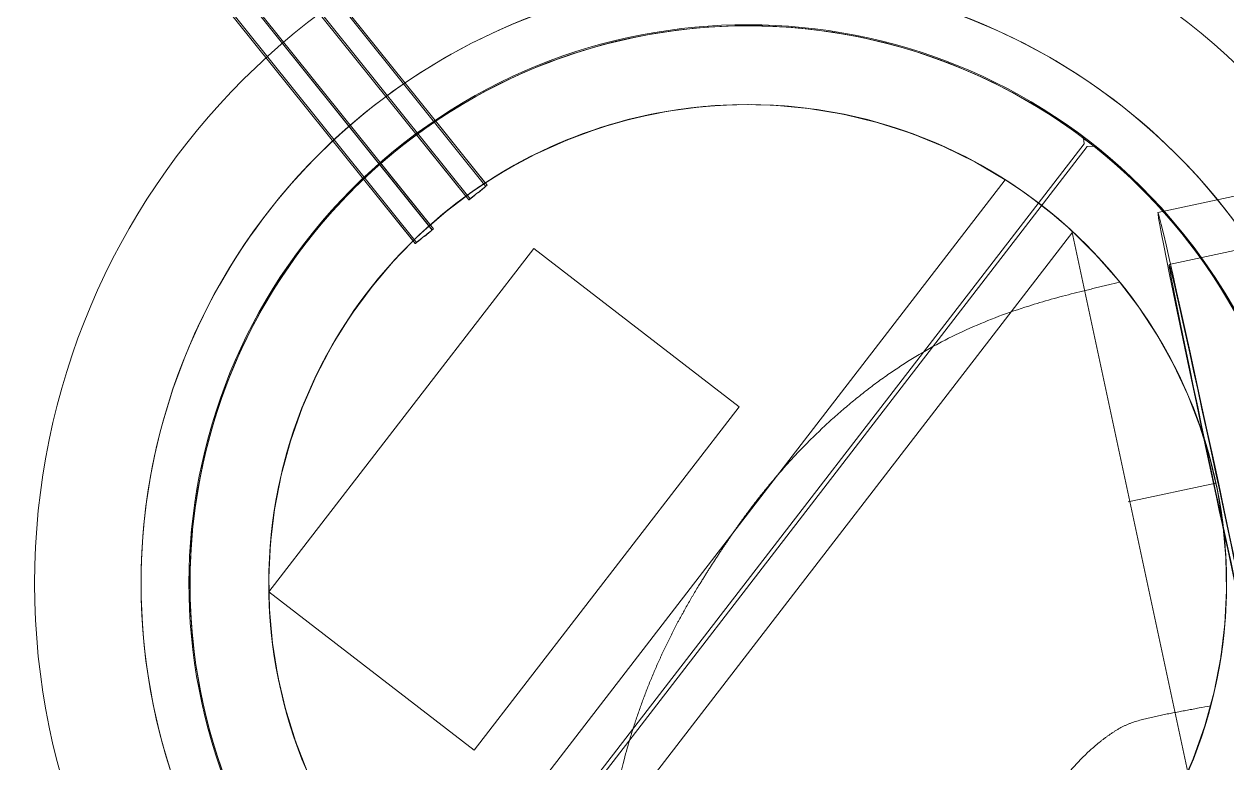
# Model space of a CAD drawing. Header units: metres. Extents: x 1753726 to 1755216, y 5920592 to 5921703.
# Drawn here: x 1754503.24 to 1754508.89, y 5921239.47 to 5921242.94 of the extents above; entities that cross this region are included whole.
import ezdxf

# ---------------------------------------------------------------- set-up
doc = ezdxf.new("R2010")
doc.units = ezdxf.units.M
doc.linetypes.add('CENTER', pattern=[50.8, 31.75, -6.35, 6.35, -6.35])
doc.linetypes.add('HIDDEN2', pattern=[4.7625, 3.175, -1.5875])
for name, color, linetype, lineweight in [('A-DETL-____-OTLN', 2, 'Continuous', 9), ('A-FLOR-____-OTLN', 9, 'Continuous', 9), ('A-GENM-____-OTLN', 4, 'Continuous', 9), ('A-WALL-____-OTLN', 2, 'Continuous', 9), ('P-PIPE-____-CNTR', 1, 'CENTER', 9), ('P-PIPE-____-OTLN', 6, 'HIDDEN2', 18), ('S-BEAM-____-OTLN', 7, 'Continuous', 9), ('S-FNDN-____-OTLN', 7, 'Continuous', 9)]:
    doc.layers.add(name, color=color, linetype=linetype, lineweight=lineweight)

# ---------------------------------------------------------------- blocks, each defined once
blk = doc.blocks.new('308492-ARUP-TUTB-MOD-0001_rvt-1-X-ARUP-GL-HERNE_BAY_ALIGNMENT')
at = {"layer": 'P-PIPE-____-CNTR'}
blk.add_line((1754602.6075, 5921260.8678), (1754508.8363, 5921240.7823), dxfattribs=at)
blk.add_line((1754602.6075, 5921260.8678), (1754508.8363, 5921240.7823), dxfattribs=at)
at = {"layer": 'P-PIPE-____-OTLN'}
for p, q in [((1754602.3352, 5921262.139), (1754508.564, 5921242.0535)), ((1754602.3876, 5921261.8945), (1754508.6164, 5921241.809))]:
    blk.add_line(p, q, dxfattribs=at)
for major_axis, start_param, end_param in [((-0.2723, 1.2712), 0, 1.570796), ((-0.2723, 1.2712), 4.712389, 6.283185), ((-0.2199, 1.0267), 4.753999, 7.895591), ((-0.2199, 1.0267), 1.612406, 4.753999), ((-0.2723, 1.2712), 1.570796, 3.141593), ((-0.2723, 1.2712), 3.141593, 4.712389)]:
    blk.add_ellipse((1754508.8363, 5921240.7823), major_axis=major_axis, ratio=0.008918, start_param=start_param, end_param=end_param, dxfattribs=at)
blk = doc.blocks.new('308492-ARUP-STTW-MOD-0300_rvt-1-X-ARUP-GL-HERNE_BAY_ALIGNMENT')
at = {"layer": 'A-FLOR-____-OTLN'}
for start, end in [(0, 180), (0, 180), (180, 0), (180, 0)]:
    blk.add_arc((1754506.6363, 5921240.3108), 5.33, start, end, dxfattribs=at)
at = {"layer": 'S-BEAM-____-OTLN'}
for radius, start, end in [(5.33, 0, 180), (5.33, 0, 180), (5.33, 0, 180), (5.33, 0, 180), (5.03, 0, 180), (5.03, 0, 180), (5.03, 0, 180), (5.03, 0, 180), (5.33, 180, 0), (5.33, 180, 0), (5.33, 180, 0), (5.33, 180, 0), (5.03, 180, 0), (5.03, 180, 0), (5.03, 180, 0), (5.03, 180, 0)]:
    blk.add_arc((1754506.6363, 5921240.3108), radius, start, end, dxfattribs=at)
at = {"layer": 'S-FNDN-____-OTLN'}
for radius, start, end in [(6.3, 0, 180), (6.3, 0, 180), (5.15, 0, 180), (5.15, 0, 180), (6.3, 180, 0), (6.3, 180, 0), (5.15, 180, 0), (5.15, 180, 0)]:
    blk.add_arc((1754506.6363, 5921240.3108), radius, start, end, dxfattribs=at)
blk = doc.blocks.new('MH05 BENCHING - MH05 BENCHING-4546469-X-ARUP-GL-HERNE_BAY_ALIGNMENT')
at = {"layer": 'A-FLOR-____-OTLN'}
for start, end in [(0, 180), (39.0004, 180), (180, 0), (180, 254.9034), (307.2944, 345.1968)]:
    blk.add_arc((71.9515, 123.8002), 2.25, start, end, dxfattribs=at)
for points, knots in [([(73.7, 125.2162), (73.682, 125.2119), (73.655, 125.2054), (73.6192, 125.1967), (73.5924, 125.1902), (73.5656, 125.1837), (73.5298, 125.1749), (73.4671, 125.1593), (73.3779, 125.1357), (73.2599, 125.1008), (73.1317, 125.0568), (72.995, 125.0009), (72.8842, 124.9472), (72.7978, 124.9), (72.7128, 124.85), (72.6305, 124.796), (72.5506, 124.7385), (72.492, 124.6937), (72.4346, 124.6473), (72.3785, 124.5993), (72.3328, 124.5581), (72.2968, 124.5245), (72.2702, 124.4989), (72.2483, 124.4773), (72.231, 124.4599), (72.218, 124.4467), (72.2051, 124.4335), (72.1924, 124.4202), (72.1797, 124.4067), (72.1671, 124.3933), (72.1545, 124.3797), (72.1421, 124.3661), (72.1298, 124.3524), (72.1175, 124.3386), (72.1053, 124.3247), (72.0932, 124.3108), (72.0813, 124.2967), (72.0692, 124.2827), (72.0574, 124.2685), (72.0457, 124.2543), (72.0341, 124.2399), (72.0224, 124.2256), (72.0108, 124.2112), (71.9995, 124.1966), (71.9883, 124.182), (71.9788, 124.1698), (71.9712, 124.1601), (71.9638, 124.1503), (71.9547, 124.1379), (71.9456, 124.1255), (71.9383, 124.1156), (71.9327, 124.1082), (71.9272, 124.1007), (71.92, 124.0907), (71.9112, 124.0781), (71.9024, 124.0655), (71.8954, 124.0555), (71.8909, 124.0492), (71.8872, 124.0442), (71.8837, 124.0392), (71.8775, 124.0303), (71.8688, 124.0174), (71.8603, 124.0046), (71.8535, 123.9945), (71.8483, 123.987), (71.8431, 123.9794), (71.8361, 123.9691), (71.8274, 123.956), (71.819, 123.9429), (71.8124, 123.9326), (71.8075, 123.9251), (71.8026, 123.9177), (71.7958, 123.9074), (71.7872, 123.8943), (71.7788, 123.8811), (71.7722, 123.8706), (71.7674, 123.8629), (71.7627, 123.8554), (71.7564, 123.8453), (71.7483, 123.8325), (71.7384, 123.8167), (71.7316, 123.8058), (71.7282, 123.8002)], [-1, -1, -1, -1, -0.977941, -0.966912, -0.955882, -0.944853, -0.933824, -0.911765, -0.867647, -0.823529, -0.764706, -0.705882, -0.647059, -0.617647, -0.588235, -0.529412, -0.5, -0.470588, -0.441176, -0.411765, -0.382353, -0.367647, -0.352941, -0.338235, -0.330882, -0.323529, -0.316176, -0.308824, -0.301471, -0.294118, -0.286765, -0.279412, -0.272059, -0.264706, -0.257353, -0.25, -0.242647, -0.235294, -0.227941, -0.220588, -0.213235, -0.205882, -0.198529, -0.191176, -0.183824, -0.176471, -0.172794, -0.169118, -0.161765, -0.154412, -0.150735, -0.147059, -0.143382, -0.139706, -0.132353, -0.125, -0.121324, -0.117647, -0.115809, -0.113971, -0.110294, -0.102941, -0.095588, -0.091912, -0.088235, -0.084559, -0.080882, -0.073529, -0.066176, -0.0625, -0.058824, -0.055147, -0.051471, -0.044118, -0.036765, -0.033088, -0.029412, -0.025735, -0.022059, -0.014706, -0.007353, 0, 0, 0, 0]), ([(73.7, 125.2162), (73.7033, 125.2123), (73.7103, 125.2035), (73.7266, 125.1829), (73.7609, 125.1383), (73.8229, 125.0521), (73.9084, 124.9153), (73.9809, 124.7757), (74.0353, 124.6509), (74.0733, 124.5515), (74.1074, 124.4472), (74.1393, 124.3305), (74.1668, 124.202), (74.1874, 124.0639), (74.1972, 123.9512), (74.2009, 123.8638), (74.2015, 123.8212), (74.2015, 123.8002)], [0, 0, 0, 0, 0.029412, 0.058824, 0.117647, 0.235294, 0.352941, 0.470588, 0.529412, 0.588235, 0.647059, 0.705882, 0.779412, 0.852941, 0.926471, 0.963235, 1, 1, 1, 1]), ([(71.7282, 123.8002), (71.7229, 123.7925), (71.7128, 123.7766), (71.7009, 123.7562), (71.6927, 123.7418), (71.6881, 123.7335), (71.6811, 123.7211), (71.6704, 123.7029), (71.6597, 123.6846), (71.6534, 123.6732), (71.6512, 123.669), (71.6478, 123.6627), (71.6405, 123.6492), (71.6314, 123.6328), (71.6224, 123.6162), (71.6158, 123.6036), (71.6094, 123.591), (71.6007, 123.5743), (71.5921, 123.5575), (71.5847, 123.5428), (71.5806, 123.5342), (71.5744, 123.5215), (71.5651, 123.5024), (71.555, 123.4812), (71.5471, 123.464), (71.5393, 123.4468), (71.5296, 123.4254), (71.5182, 123.3994), (71.5072, 123.3734), (71.4962, 123.3473), (71.4857, 123.321), (71.4753, 123.2947), (71.4652, 123.2683), (71.4554, 123.2418), (71.4457, 123.2152), (71.4333, 123.1796), (71.4183, 123.1349), (71.3957, 123.0629), (71.3666, 122.9601), (71.3349, 122.8254), (71.3083, 122.6769), (71.2933, 122.5521), (71.286, 122.4517), (71.2819, 122.3512), (71.283, 122.2253), (71.294, 122.0747), (71.3102, 121.9499), (71.3261, 121.8506), (71.3389, 121.7762), (71.3522, 121.7023), (71.3611, 121.6527), (71.3655, 121.6279)], [-1, -1, -1, -1, -0.9875, -0.975, -0.96875, -0.965625, -0.9625, -0.95, -0.9375, -0.934375, -0.932813, -0.93125, -0.925, -0.9125, -0.90625, -0.9, -0.89375, -0.8875, -0.875, -0.86875, -0.865625, -0.8625, -0.85, -0.8375, -0.83125, -0.825, -0.8125, -0.8, -0.7875, -0.775, -0.7625, -0.75, -0.7375, -0.725, -0.7125, -0.7, -0.675, -0.65, -0.6, -0.533333, -0.466667, -0.4, -0.366667, -0.333333, -0.266667, -0.2, -0.133333, -0.1, -0.066667, -0.033333, 0, 0, 0, 0]), ([(74.2015, 123.8002), (74.2015, 123.7657), (74.1999, 123.6984), (74.1914, 123.5724), (74.1767, 123.4612), (74.1599, 123.3683), (74.1473, 123.3086), (74.1377, 123.2681), (74.131, 123.2416), (74.1281, 123.2304), (74.1268, 123.2254)], [0, 0, 0, 0, 0.125, 0.25, 0.5, 0.625, 0.75, 0.875, 0.9375, 1, 1, 1, 1]), ([(73.3148, 122.0103), (73.3131, 122.0183), (73.3096, 122.0342), (73.3045, 122.058), (73.2995, 122.0817), (73.2944, 122.105), (73.2894, 122.1288), (73.2843, 122.1528), (73.2793, 122.1768), (73.2744, 122.2009), (73.2704, 122.221), (73.2674, 122.2368), (73.2645, 122.2525), (73.2617, 122.2681), (73.2593, 122.2839), (73.2569, 122.2999), (73.2546, 122.3159), (73.253, 122.3319), (73.252, 122.3478), (73.2515, 122.3675), (73.252, 122.3924), (73.2539, 122.4141), (73.2561, 122.4325), (73.2579, 122.4462), (73.26, 122.4599), (73.2631, 122.4781), (73.2692, 122.5099), (73.2799, 122.555), (73.2956, 122.6082), (73.314, 122.6605), (73.3352, 122.7118), (73.3553, 122.7535), (73.373, 122.7859), (73.3869, 122.8098), (73.4018, 122.8331), (73.4227, 122.8635), (73.4619, 122.9152), (73.5114, 122.9703), (73.5584, 123.0149), (73.5863, 123.0393), (73.6042, 123.054), (73.6188, 123.0654), (73.6298, 123.0738), (73.641, 123.0821), (73.6524, 123.0901), (73.6639, 123.0979), (73.6756, 123.1056), (73.6874, 123.113), (73.7033, 123.1222), (73.7195, 123.1304), (73.7359, 123.1378), (73.7484, 123.143), (73.761, 123.1476), (73.7738, 123.1517), (73.7868, 123.1555), (73.7999, 123.1593), (73.8133, 123.1629), (73.827, 123.1662), (73.8407, 123.1695), (73.8544, 123.1726), (73.8682, 123.1757), (73.882, 123.1786), (73.8958, 123.1814), (73.914, 123.1852), (73.9363, 123.1896), (73.963, 123.1947), (73.9902, 123.1998), (74.0174, 123.2049), (74.0448, 123.21), (74.0814, 123.2168), (74.1086, 123.222), (74.1268, 123.2254)], [-1, -1, -1, -1, -0.985887, -0.971774, -0.957661, -0.943548, -0.929435, -0.915323, -0.90121, -0.887097, -0.872984, -0.865927, -0.858871, -0.844758, -0.837702, -0.830645, -0.816532, -0.809476, -0.802419, -0.788306, -0.774194, -0.758065, -0.75, -0.741935, -0.733871, -0.725806, -0.709677, -0.677419, -0.645161, -0.612903, -0.580645, -0.548387, -0.532258, -0.516129, -0.5, -0.483871, -0.451613, -0.387097, -0.354839, -0.33871, -0.322581, -0.314516, -0.306452, -0.298387, -0.290323, -0.282258, -0.274194, -0.266129, -0.258065, -0.241935, -0.233871, -0.225806, -0.217742, -0.209677, -0.201613, -0.193548, -0.185484, -0.177419, -0.169355, -0.16129, -0.153226, -0.145161, -0.137097, -0.129032, -0.112903, -0.096774, -0.080645, -0.064516, -0.048387, -0.032258, 0, 0, 0, 0])]:
    blk.add_open_spline(points, degree=3, knots=knots, dxfattribs=at)
blk = doc.blocks.new('WSL_Vent Type A - WSL_Vent Type A-5060834-X-ARUP-GL-HERNE_BAY_ALIGNMENT')
at = {"layer": 'A-GENM-____-OTLN'}
for p, q in [((-0.165, 0.055), (-6.7147, 0.055)), ((-0.165, 0.047), (-6.7147, 0.047)), ((-6.7147, -0.047), (-0.165, -0.047)), ((-6.7147, -0.055), (-0.165, -0.055))]:
    blk.add_line(p, q, dxfattribs=at)
for major_axis, start_param, end_param in [((0, 0.055), 4.712389, 7.853982), ((0, 0.047), 4.712389, 7.853982), ((0, 0.055), 1.570796, 4.712389), ((0, 0.047), 1.570796, 4.712389)]:
    blk.add_ellipse((-6.7147, 0), major_axis=major_axis, ratio=0.009999, start_param=start_param, end_param=end_param, dxfattribs=at)
blk = doc.blocks.new('WSL_Vent Type A - WSL_Vent Type A-5060835-X-ARUP-GL-HERNE_BAY_ALIGNMENT')
at = {"layer": 'A-GENM-____-OTLN'}
for p, q in [((-0.165, 0.055), (-7.0337, 0.055)), ((-0.165, 0.047), (-7.0337, 0.047)), ((-7.0337, -0.047), (-0.165, -0.047)), ((-7.0337, -0.055), (-0.165, -0.055))]:
    blk.add_line(p, q, dxfattribs=at)
for major_axis, start_param, end_param in [((0, 0.055), 4.712389, 7.853982), ((0, 0.047), 4.712389, 7.853982), ((0, 0.055), 1.570796, 4.712389), ((0, 0.047), 1.570796, 4.712389)]:
    blk.add_ellipse((-7.0337, 0), major_axis=major_axis, ratio=0.009999, start_param=start_param, end_param=end_param, dxfattribs=at)
blk = doc.blocks.new('308492-ARUP-STPW-MOD-1900_rvt-1-X-ARUP-GL-HERNE_BAY_ALIGNMENT')
at = {"layer": 'A-DETL-____-OTLN'}
for p, q in [((1754508.7044, 5921239.4245), (1754508.1598, 5921241.9669)), ((1754508.8363, 5921240.7823), (1754508.4238, 5921240.6939))]:
    blk.add_line(p, q, dxfattribs=at)
at = {"layer": 'A-FLOR-____-OTLN'}
for p, q in [((1754508.2143, 5921242.4024), (1754508.2167, 5921242.3758)), ((1754508.2167, 5921242.3758), (1754508.2143, 5921242.4024)), ((1754508.2167, 5921242.3758), (1754505.0411, 5921238.2594)), ((1754505.0411, 5921238.2594), (1754508.2167, 5921242.3758)), ((1754505.0568, 5921238.247), (1754508.2321, 5921242.3631)), ((1754508.2321, 5921242.3631), (1754505.0568, 5921238.247)), ((1754508.2321, 5921242.3631), (1754508.2628, 5921242.3647)), ((1754508.2628, 5921242.3647), (1754508.2321, 5921242.3631)), ((1754505.6314, 5921241.8849), (1754504.3866, 5921240.2713)), ((1754504.3866, 5921240.2713), (1754505.6314, 5921241.8849)), ((1754506.5958, 5921241.1409), (1754505.6314, 5921241.8849)), ((1754505.6314, 5921241.8849), (1754506.5958, 5921241.1409)), ((1754505.351, 5921239.5273), (1754506.5958, 5921241.1409)), ((1754506.5958, 5921241.1409), (1754505.351, 5921239.5273)), ((1754504.3866, 5921240.2713), (1754505.351, 5921239.5273)), ((1754505.351, 5921239.5273), (1754504.3866, 5921240.2713))]:
    blk.add_line(p, q, dxfattribs=at)
for centre, radius, start, end in [((1754506.6363, 5921240.3108), 3.35, 0, 180), ((1754506.6363, 5921240.3108), 3.35, 0, 180), ((1754506.6363, 5921240.3109), 2.62, 52.9657, 231.7078), ((1754506.6363, 5921240.3109), 2.62, 52.9657, 231.7078), ((1754506.6365, 5921240.3106), 2.62, 232.9886, 51.6293), ((1754506.6365, 5921240.3106), 2.62, 232.9886, 51.6293), ((1754506.6363, 5921240.3108), 3.35, 180, 0), ((1754506.6363, 5921240.3108), 3.35, 180, 0)]:
    blk.add_arc(centre, radius, start, end, dxfattribs=at)
at = {"layer": 'A-WALL-____-OTLN'}
for p, q in [((1754505.4032, 5921242.1928), (1754505.1708, 5921242.4826)), ((1754505.4032, 5921242.1928), (1754505.1708, 5921242.4826)), ((1754505.0807, 5921242.4191), (1754505.3125, 5921242.1302)), ((1754505.0807, 5921242.4191), (1754505.3125, 5921242.1302)), ((1754505.1449, 5921241.9955), (1754504.9131, 5921242.2844)), ((1754505.1449, 5921241.9955), (1754504.9131, 5921242.2844)), ((1754504.8316, 5921242.2102), (1754505.0641, 5921241.9204)), ((1754504.8316, 5921242.2102), (1754505.0641, 5921241.9204)), ((1754505.1101, 5921238.6575), (1754507.8466, 5921242.2075)), ((1754507.8466, 5921242.2075), (1754505.1101, 5921238.6575)), ((1754505.427, 5921238.4134), (1754508.1633, 5921241.9632)), ((1754508.1633, 5921241.9632), (1754505.427, 5921238.4134))]:
    blk.add_line(p, q, dxfattribs=at)
at = {"layer": 'A-WALL-____-OTLN', "flags": 128}
for points in [[(1754504.4132, 5921240.6579), (1754504.4447, 5921240.8202), (1754504.488, 5921240.9797), (1754504.5429, 5921241.1356), (1754504.6091, 5921241.2871), (1754504.6862, 5921241.4332), (1754504.7739, 5921241.5734), (1754504.8716, 5921241.7067), (1754504.9788, 5921241.8325), (1754505.095, 5921241.95), (1754505.2195, 5921242.0587), (1754505.3517, 5921242.158), (1754505.4907, 5921242.2474), (1754505.636, 5921242.3262), (1754505.7866, 5921242.3942), (1754505.9419, 5921242.451), (1754506.1009, 5921242.4962), (1754506.2627, 5921242.5296), (1754506.4266, 5921242.551), (1754506.5916, 5921242.5604), (1754506.7569, 5921242.5576), (1754506.9215, 5921242.5426), (1754507.0846, 5921242.5157), (1754507.2452, 5921242.4768), (1754507.4026, 5921242.4263), (1754507.5558, 5921242.3643), (1754507.7041, 5921242.2913), (1754507.8466, 5921242.2075)], [(1754507.8466, 5921242.2075), (1754507.7041, 5921242.2913), (1754507.5558, 5921242.3643), (1754507.4026, 5921242.4263), (1754507.2452, 5921242.4768), (1754507.0846, 5921242.5157), (1754506.9215, 5921242.5426), (1754506.7569, 5921242.5576), (1754506.5916, 5921242.5604), (1754506.4266, 5921242.551), (1754506.2627, 5921242.5296), (1754506.1009, 5921242.4962), (1754505.9419, 5921242.451), (1754505.7866, 5921242.3942), (1754505.636, 5921242.3262), (1754505.4907, 5921242.2474), (1754505.3517, 5921242.158), (1754505.2195, 5921242.0587), (1754505.095, 5921241.95), (1754504.9788, 5921241.8325), (1754504.8716, 5921241.7067), (1754504.7739, 5921241.5734), (1754504.6862, 5921241.4332), (1754504.6091, 5921241.2871), (1754504.5429, 5921241.1356), (1754504.488, 5921240.9797), (1754504.4447, 5921240.8202), (1754504.4132, 5921240.6579)], [(1754508.1633, 5921241.9632), (1754508.2751, 5921241.8524), (1754508.3789, 5921241.734), (1754508.4742, 5921241.6087), (1754508.5604, 5921241.477), (1754508.6373, 5921241.3396), (1754508.7043, 5921241.1972), (1754508.7612, 5921241.0504), (1754508.8077, 5921240.9), (1754508.8436, 5921240.7468), (1754508.8687, 5921240.5913), (1754508.8828, 5921240.4346), (1754508.886, 5921240.2772), (1754508.8781, 5921240.1199), (1754508.8593, 5921239.9636)], [(1754508.8593, 5921239.9636), (1754508.8781, 5921240.1199), (1754508.886, 5921240.2772), (1754508.8828, 5921240.4346), (1754508.8687, 5921240.5913), (1754508.8436, 5921240.7468), (1754508.8077, 5921240.9), (1754508.7612, 5921241.0504), (1754508.7043, 5921241.1972), (1754508.6373, 5921241.3396), (1754508.5604, 5921241.477), (1754508.4742, 5921241.6087), (1754508.3789, 5921241.734), (1754508.2751, 5921241.8524), (1754508.1633, 5921241.9632)], [(1754505.1101, 5921238.6575), (1754504.9982, 5921238.7683), (1754504.8943, 5921238.8867), (1754504.7989, 5921239.0121), (1754504.7126, 5921239.1438), (1754504.6356, 5921239.2812), (1754504.5685, 5921239.4237), (1754504.5115, 5921239.5706), (1754504.4649, 5921239.721), (1754504.429, 5921239.8744), (1754504.4039, 5921240.0299), (1754504.3897, 5921240.1868), (1754504.3865, 5921240.3442), (1754504.3944, 5921240.5016), (1754504.4132, 5921240.6579)], [(1754504.4132, 5921240.6579), (1754504.3944, 5921240.5016), (1754504.3865, 5921240.3442), (1754504.3897, 5921240.1868), (1754504.4039, 5921240.0299), (1754504.429, 5921239.8744), (1754504.4649, 5921239.721), (1754504.5115, 5921239.5706), (1754504.5685, 5921239.4237), (1754504.6356, 5921239.2812), (1754504.7126, 5921239.1438), (1754504.7989, 5921239.0121), (1754504.8943, 5921238.8867), (1754504.9982, 5921238.7683), (1754505.1101, 5921238.6575)], [(1754508.8593, 5921239.9636), (1754508.8278, 5921239.8014), (1754508.7845, 5921239.642), (1754508.7297, 5921239.4861), (1754508.6635, 5921239.3347)], [(1754508.6635, 5921239.3347), (1754508.7297, 5921239.4861), (1754508.7845, 5921239.642), (1754508.8278, 5921239.8014), (1754508.8593, 5921239.9636)]]:
    blk.add_lwpolyline(points, dxfattribs=at)
at = {"layer": 'A-WALL-____-OTLN'}
for radius, start, end in [(2.85, 0, 180), (2.85, 40.8, 180), (2.6252, 40.8, 220.8), (2.62, 40.8, 220.8), (2.62, 40.8, 220.8), (2.62, 40.8, 220.8), (2.62, 40.8, 220.8), (2.62, 40.8, 220.8), (2.62, 40.8, 220.8), (2.62, 40.8, 220.8), (2.62, 40.8, 220.8), (2.62, 40.8, 220.8), (2.62, 40.8, 220.8), (2.62, 40.8, 220.8), (2.62, 40.8, 220.8), (2.62, 40.8, 220.8), (2.62, 40.8, 220.8), (2.62, 40.8, 220.8), (2.62, 40.8, 220.8), (2.62, 40.8, 220.8), (2.62, 40.8, 220.8), (2.62, 351.1245, 171.1245), (2.62, 351.1245, 171.1245), (2.25, 40.8, 220.8), (2.25, 40.8, 220.8), (2.25, 0, 180), (2.25, 40.8, 220.8), (2.25, 40.8, 220.8), (2.25, 40.8, 220.8), (2.25, 40.8, 220.8), (2.25, 40.8, 220.8), (2.25, 40.8, 220.8), (2.25, 40.8, 220.8), (2.25, 40.8, 220.8), (2.25, 40.8, 220.8), (2.25, 40.8, 220.8), (2.25, 40.8, 220.8), (2.25, 40.8, 220.8), (2.25, 40.8, 220.8), (2.25, 40.8, 220.8), (2.25, 40.8, 220.8), (2.25, 40.8, 220.8), (2.25, 40.8, 220.8), (2.85, 0, 40.8), (2.6252, 220.8, 40.8), (2.62, 220.8, 40.8), (2.62, 220.8, 40.8), (2.62, 220.8, 40.8), (2.62, 220.8, 40.8), (2.62, 220.8, 40.8), (2.62, 220.8, 40.8), (2.62, 220.8, 40.8), (2.62, 220.8, 40.8), (2.62, 220.8, 40.8), (2.62, 220.8, 40.8), (2.62, 220.8, 40.8), (2.62, 220.8, 40.8), (2.62, 220.8, 40.8), (2.62, 220.8, 40.8), (2.62, 220.8, 40.8), (2.62, 220.8, 40.8), (2.62, 220.8, 40.8), (2.62, 220.8, 40.8), (2.25, 220.8, 40.8), (2.25, 220.8, 40.8), (2.25, 220.8, 40.8), (2.25, 220.8, 40.8), (2.25, 220.8, 40.8), (2.25, 220.8, 40.8), (2.25, 220.8, 40.8), (2.25, 220.8, 40.8), (2.25, 220.8, 40.8), (2.25, 220.8, 40.8), (2.25, 220.8, 40.8), (2.25, 220.8, 40.8), (2.25, 220.8, 40.8), (2.25, 220.8, 40.8), (2.25, 220.8, 40.8), (2.25, 220.8, 40.8), (2.25, 220.8, 40.8), (2.25, 220.8, 40.8), (2.25, 220.8, 40.8), (2.62, 171.1245, 351.1245), (2.62, 171.1245, 351.1245), (2.85, 180, 0), (2.85, 180, 220.8), (2.25, 180, 0), (2.85, 220.8, 0)]:
    blk.add_arc((1754506.6363, 5921240.3108), radius, start, end, dxfattribs=at)
for points, knots in [([(1754505.1254, 5921242.4513), (1754505.1227, 5921242.4494), (1754505.1187, 5921242.4466), (1754505.1137, 5921242.443), (1754505.11, 5921242.4404), (1754505.1065, 5921242.4378), (1754505.103, 5921242.4353), (1754505.0996, 5921242.4329), (1754505.0966, 5921242.4307), (1754505.0937, 5921242.4286), (1754505.0911, 5921242.4267), (1754505.0887, 5921242.4249), (1754505.0866, 5921242.4234), (1754505.0849, 5921242.4221), (1754505.0834, 5921242.421), (1754505.0822, 5921242.4201), (1754505.0813, 5921242.4195), (1754505.0808, 5921242.4191), (1754505.0807, 5921242.419), (1754505.0812, 5921242.4194), (1754505.0822, 5921242.4201), (1754505.0837, 5921242.4212), (1754505.0857, 5921242.4227), (1754505.0881, 5921242.4245), (1754505.0911, 5921242.4266), (1754505.0944, 5921242.4291), (1754505.098, 5921242.4317), (1754505.1021, 5921242.4347), (1754505.1065, 5921242.4378), (1754505.1109, 5921242.441), (1754505.1171, 5921242.4454), (1754505.122, 5921242.4489), (1754505.1254, 5921242.4513)], [0, 0, 0, 0, 0.055556, 0.083333, 0.111111, 0.138889, 0.166667, 0.194444, 0.222222, 0.25, 0.277778, 0.305556, 0.333333, 0.361111, 0.388889, 0.416667, 0.444444, 0.479167, 0.513889, 0.548611, 0.583333, 0.618056, 0.652778, 0.6875, 0.722222, 0.756944, 0.791667, 0.826389, 0.861111, 0.895833, 0.930556, 1, 1, 1, 1]), ([(1754505.1254, 5921242.4513), (1754505.1227, 5921242.4494), (1754505.1187, 5921242.4466), (1754505.1137, 5921242.443), (1754505.11, 5921242.4404), (1754505.1065, 5921242.4378), (1754505.103, 5921242.4353), (1754505.0996, 5921242.4329), (1754505.0966, 5921242.4307), (1754505.0937, 5921242.4286), (1754505.0911, 5921242.4267), (1754505.0887, 5921242.4249), (1754505.0866, 5921242.4234), (1754505.0849, 5921242.4221), (1754505.0834, 5921242.421), (1754505.0822, 5921242.4201), (1754505.0813, 5921242.4195), (1754505.0808, 5921242.4191), (1754505.0807, 5921242.419), (1754505.0812, 5921242.4194), (1754505.0822, 5921242.4201), (1754505.0837, 5921242.4212), (1754505.0857, 5921242.4227), (1754505.0881, 5921242.4245), (1754505.0911, 5921242.4266), (1754505.0944, 5921242.4291), (1754505.098, 5921242.4317), (1754505.1021, 5921242.4347), (1754505.1065, 5921242.4378), (1754505.1109, 5921242.441), (1754505.1171, 5921242.4454), (1754505.122, 5921242.4489), (1754505.1254, 5921242.4513)], [0, 0, 0, 0, 0.055556, 0.083333, 0.111111, 0.138889, 0.166667, 0.194444, 0.222222, 0.25, 0.277778, 0.305556, 0.333333, 0.361111, 0.388889, 0.416667, 0.444444, 0.479167, 0.513889, 0.548611, 0.583333, 0.618056, 0.652778, 0.6875, 0.722222, 0.756944, 0.791667, 0.826389, 0.861111, 0.895833, 0.930556, 1, 1, 1, 1]), ([(1754505.1254, 5921242.4513), (1754505.1281, 5921242.4532), (1754505.1334, 5921242.4569), (1754505.1396, 5921242.4613), (1754505.1445, 5921242.4646), (1754505.148, 5921242.4671), (1754505.1514, 5921242.4694), (1754505.1545, 5921242.4715), (1754505.1574, 5921242.4735), (1754505.1601, 5921242.4754), (1754505.1626, 5921242.4771), (1754505.1647, 5921242.4785), (1754505.1665, 5921242.4797), (1754505.1681, 5921242.4808), (1754505.1693, 5921242.4816), (1754505.1702, 5921242.4822), (1754505.1708, 5921242.4826), (1754505.1708, 5921242.4826), (1754505.1703, 5921242.4823), (1754505.1693, 5921242.4816), (1754505.1677, 5921242.4805), (1754505.1656, 5921242.4791), (1754505.1632, 5921242.4774), (1754505.1601, 5921242.4754), (1754505.1567, 5921242.473), (1754505.153, 5921242.4705), (1754505.1489, 5921242.4677), (1754505.1444, 5921242.4646), (1754505.1399, 5921242.4615), (1754505.1337, 5921242.4571), (1754505.1288, 5921242.4537), (1754505.1254, 5921242.4513)], [0, 0, 0, 0, 0.055556, 0.111111, 0.138889, 0.166667, 0.194444, 0.222222, 0.25, 0.277778, 0.305556, 0.333333, 0.361111, 0.388889, 0.416667, 0.444444, 0.479167, 0.513889, 0.548611, 0.583333, 0.618056, 0.652778, 0.6875, 0.722222, 0.756944, 0.791667, 0.826389, 0.861111, 0.895833, 0.930556, 1, 1, 1, 1]), ([(1754505.1254, 5921242.4513), (1754505.1281, 5921242.4532), (1754505.1334, 5921242.4569), (1754505.1396, 5921242.4613), (1754505.1445, 5921242.4646), (1754505.148, 5921242.4671), (1754505.1514, 5921242.4694), (1754505.1545, 5921242.4715), (1754505.1574, 5921242.4735), (1754505.1601, 5921242.4754), (1754505.1626, 5921242.4771), (1754505.1647, 5921242.4785), (1754505.1665, 5921242.4797), (1754505.1681, 5921242.4808), (1754505.1693, 5921242.4816), (1754505.1702, 5921242.4822), (1754505.1708, 5921242.4826), (1754505.1708, 5921242.4826), (1754505.1703, 5921242.4823), (1754505.1693, 5921242.4816), (1754505.1677, 5921242.4805), (1754505.1656, 5921242.4791), (1754505.1632, 5921242.4774), (1754505.1601, 5921242.4754), (1754505.1567, 5921242.473), (1754505.153, 5921242.4705), (1754505.1489, 5921242.4677), (1754505.1444, 5921242.4646), (1754505.1399, 5921242.4615), (1754505.1337, 5921242.4571), (1754505.1288, 5921242.4537), (1754505.1254, 5921242.4513)], [0, 0, 0, 0, 0.055556, 0.111111, 0.138889, 0.166667, 0.194444, 0.222222, 0.25, 0.277778, 0.305556, 0.333333, 0.361111, 0.388889, 0.416667, 0.444444, 0.479167, 0.513889, 0.548611, 0.583333, 0.618056, 0.652778, 0.6875, 0.722222, 0.756944, 0.791667, 0.826389, 0.861111, 0.895833, 0.930556, 1, 1, 1, 1]), ([(1754504.872, 5921242.2478), (1754504.8745, 5921242.25), (1754504.8781, 5921242.2533), (1754504.8826, 5921242.2574), (1754504.886, 5921242.2604), (1754504.8893, 5921242.2633), (1754504.8925, 5921242.2662), (1754504.8955, 5921242.2689), (1754504.8984, 5921242.2715), (1754504.901, 5921242.2738), (1754504.9035, 5921242.2759), (1754504.9057, 5921242.2779), (1754504.9076, 5921242.2796), (1754504.9092, 5921242.281), (1754504.9106, 5921242.2823), (1754504.9118, 5921242.2832), (1754504.9126, 5921242.284), (1754504.9131, 5921242.2844), (1754504.9131, 5921242.2844), (1754504.9127, 5921242.2841), (1754504.9118, 5921242.2833), (1754504.9104, 5921242.282), (1754504.9085, 5921242.2804), (1754504.9062, 5921242.2784), (1754504.9035, 5921242.276), (1754504.9004, 5921242.2732), (1754504.897, 5921242.2703), (1754504.8933, 5921242.2669), (1754504.8893, 5921242.2633), (1754504.8852, 5921242.2597), (1754504.8796, 5921242.2546), (1754504.8751, 5921242.2506), (1754504.872, 5921242.2478)], [0, 0, 0, 0, 0.055556, 0.083333, 0.111111, 0.138889, 0.166667, 0.194444, 0.222222, 0.25, 0.277778, 0.305556, 0.333333, 0.361111, 0.388889, 0.416667, 0.444444, 0.479167, 0.513889, 0.548611, 0.583333, 0.618056, 0.652778, 0.6875, 0.722222, 0.756944, 0.791667, 0.826389, 0.861111, 0.895833, 0.930556, 1, 1, 1, 1]), ([(1754504.872, 5921242.2478), (1754504.8745, 5921242.25), (1754504.8781, 5921242.2533), (1754504.8826, 5921242.2574), (1754504.886, 5921242.2604), (1754504.8893, 5921242.2633), (1754504.8925, 5921242.2662), (1754504.8955, 5921242.2689), (1754504.8984, 5921242.2715), (1754504.901, 5921242.2738), (1754504.9035, 5921242.2759), (1754504.9057, 5921242.2779), (1754504.9076, 5921242.2796), (1754504.9092, 5921242.281), (1754504.9106, 5921242.2823), (1754504.9118, 5921242.2832), (1754504.9126, 5921242.284), (1754504.9131, 5921242.2844), (1754504.9131, 5921242.2844), (1754504.9127, 5921242.2841), (1754504.9118, 5921242.2833), (1754504.9104, 5921242.282), (1754504.9085, 5921242.2804), (1754504.9062, 5921242.2784), (1754504.9035, 5921242.276), (1754504.9004, 5921242.2732), (1754504.897, 5921242.2703), (1754504.8933, 5921242.2669), (1754504.8893, 5921242.2633), (1754504.8852, 5921242.2597), (1754504.8796, 5921242.2546), (1754504.8751, 5921242.2506), (1754504.872, 5921242.2478)], [0, 0, 0, 0, 0.055556, 0.083333, 0.111111, 0.138889, 0.166667, 0.194444, 0.222222, 0.25, 0.277778, 0.305556, 0.333333, 0.361111, 0.388889, 0.416667, 0.444444, 0.479167, 0.513889, 0.548611, 0.583333, 0.618056, 0.652778, 0.6875, 0.722222, 0.756944, 0.791667, 0.826389, 0.861111, 0.895833, 0.930556, 1, 1, 1, 1]), ([(1754504.872, 5921242.2478), (1754504.8696, 5921242.2455), (1754504.8648, 5921242.2412), (1754504.8592, 5921242.236), (1754504.8549, 5921242.232), (1754504.8517, 5921242.2291), (1754504.8487, 5921242.2263), (1754504.846, 5921242.2237), (1754504.8434, 5921242.2213), (1754504.841, 5921242.2191), (1754504.8388, 5921242.217), (1754504.837, 5921242.2153), (1754504.8354, 5921242.2138), (1754504.834, 5921242.2125), (1754504.833, 5921242.2115), (1754504.8321, 5921242.2107), (1754504.8317, 5921242.2102), (1754504.8316, 5921242.2102), (1754504.832, 5921242.2106), (1754504.8329, 5921242.2114), (1754504.8343, 5921242.2127), (1754504.8361, 5921242.2145), (1754504.8383, 5921242.2165), (1754504.841, 5921242.219), (1754504.844, 5921242.2219), (1754504.8473, 5921242.2249), (1754504.8509, 5921242.2284), (1754504.8549, 5921242.232), (1754504.8589, 5921242.2358), (1754504.8645, 5921242.2409), (1754504.8689, 5921242.245), (1754504.872, 5921242.2478)], [0, 0, 0, 0, 0.055556, 0.111111, 0.138889, 0.166667, 0.194444, 0.222222, 0.25, 0.277778, 0.305556, 0.333333, 0.361111, 0.388889, 0.416667, 0.444444, 0.479167, 0.513889, 0.548611, 0.583333, 0.618056, 0.652778, 0.6875, 0.722222, 0.756944, 0.791667, 0.826389, 0.861111, 0.895833, 0.930556, 1, 1, 1, 1]), ([(1754504.872, 5921242.2478), (1754504.8696, 5921242.2455), (1754504.8648, 5921242.2412), (1754504.8592, 5921242.236), (1754504.8549, 5921242.232), (1754504.8517, 5921242.2291), (1754504.8487, 5921242.2263), (1754504.846, 5921242.2237), (1754504.8434, 5921242.2213), (1754504.841, 5921242.2191), (1754504.8388, 5921242.217), (1754504.837, 5921242.2153), (1754504.8354, 5921242.2138), (1754504.834, 5921242.2125), (1754504.833, 5921242.2115), (1754504.8321, 5921242.2107), (1754504.8317, 5921242.2102), (1754504.8316, 5921242.2102), (1754504.832, 5921242.2106), (1754504.8329, 5921242.2114), (1754504.8343, 5921242.2127), (1754504.8361, 5921242.2145), (1754504.8383, 5921242.2165), (1754504.841, 5921242.219), (1754504.844, 5921242.2219), (1754504.8473, 5921242.2249), (1754504.8509, 5921242.2284), (1754504.8549, 5921242.232), (1754504.8589, 5921242.2358), (1754504.8645, 5921242.2409), (1754504.8689, 5921242.245), (1754504.872, 5921242.2478)], [0, 0, 0, 0, 0.055556, 0.111111, 0.138889, 0.166667, 0.194444, 0.222222, 0.25, 0.277778, 0.305556, 0.333333, 0.361111, 0.388889, 0.416667, 0.444444, 0.479167, 0.513889, 0.548611, 0.583333, 0.618056, 0.652778, 0.6875, 0.722222, 0.756944, 0.791667, 0.826389, 0.861111, 0.895833, 0.930556, 1, 1, 1, 1]), ([(1754505.3574, 5921242.162), (1754505.3602, 5921242.1639), (1754505.3641, 5921242.1667), (1754505.3693, 5921242.1702), (1754505.373, 5921242.1727), (1754505.3766, 5921242.1752), (1754505.3802, 5921242.1776), (1754505.3836, 5921242.1799), (1754505.3868, 5921242.182), (1754505.3897, 5921242.1839), (1754505.3924, 5921242.1857), (1754505.3949, 5921242.1874), (1754505.3971, 5921242.1888), (1754505.3989, 5921242.19), (1754505.4004, 5921242.191), (1754505.4017, 5921242.1918), (1754505.4026, 5921242.1925), (1754505.4032, 5921242.1928), (1754505.4032, 5921242.1929), (1754505.4028, 5921242.1926), (1754505.4017, 5921242.1919), (1754505.4001, 5921242.1908), (1754505.398, 5921242.1894), (1754505.3955, 5921242.1878), (1754505.3925, 5921242.1858), (1754505.389, 5921242.1835), (1754505.3853, 5921242.181), (1754505.3811, 5921242.1782), (1754505.3766, 5921242.1752), (1754505.3721, 5921242.1721), (1754505.3658, 5921242.1678), (1754505.3608, 5921242.1644), (1754505.3574, 5921242.162)], [0, 0, 0, 0, 0.055556, 0.083333, 0.111111, 0.138889, 0.166667, 0.194444, 0.222222, 0.25, 0.277778, 0.305556, 0.333333, 0.361111, 0.388889, 0.416667, 0.444444, 0.479167, 0.513889, 0.548611, 0.583333, 0.618056, 0.652778, 0.6875, 0.722222, 0.756944, 0.791667, 0.826389, 0.861111, 0.895833, 0.930556, 1, 1, 1, 1]), ([(1754505.3574, 5921242.162), (1754505.3602, 5921242.1639), (1754505.3641, 5921242.1667), (1754505.3693, 5921242.1702), (1754505.373, 5921242.1727), (1754505.3766, 5921242.1752), (1754505.3802, 5921242.1776), (1754505.3836, 5921242.1799), (1754505.3868, 5921242.182), (1754505.3897, 5921242.1839), (1754505.3924, 5921242.1857), (1754505.3949, 5921242.1874), (1754505.3971, 5921242.1888), (1754505.3989, 5921242.19), (1754505.4004, 5921242.191), (1754505.4017, 5921242.1918), (1754505.4026, 5921242.1925), (1754505.4032, 5921242.1928), (1754505.4032, 5921242.1929), (1754505.4028, 5921242.1926), (1754505.4017, 5921242.1919), (1754505.4001, 5921242.1908), (1754505.398, 5921242.1894), (1754505.3955, 5921242.1878), (1754505.3925, 5921242.1858), (1754505.389, 5921242.1835), (1754505.3853, 5921242.181), (1754505.3811, 5921242.1782), (1754505.3766, 5921242.1752), (1754505.3721, 5921242.1721), (1754505.3658, 5921242.1678), (1754505.3608, 5921242.1644), (1754505.3574, 5921242.162)], [0, 0, 0, 0, 0.055556, 0.083333, 0.111111, 0.138889, 0.166667, 0.194444, 0.222222, 0.25, 0.277778, 0.305556, 0.333333, 0.361111, 0.388889, 0.416667, 0.444444, 0.479167, 0.513889, 0.548611, 0.583333, 0.618056, 0.652778, 0.6875, 0.722222, 0.756944, 0.791667, 0.826389, 0.861111, 0.895833, 0.930556, 1, 1, 1, 1]), ([(1754505.3574, 5921242.162), (1754505.3547, 5921242.1601), (1754505.3494, 5921242.1564), (1754505.3432, 5921242.1521), (1754505.3384, 5921242.1487), (1754505.3348, 5921242.1462), (1754505.3315, 5921242.1439), (1754505.3284, 5921242.1417), (1754505.3256, 5921242.1396), (1754505.3229, 5921242.1377), (1754505.3205, 5921242.136), (1754505.3184, 5921242.1345), (1754505.3166, 5921242.1332), (1754505.3151, 5921242.1321), (1754505.3139, 5921242.1312), (1754505.313, 5921242.1306), (1754505.3125, 5921242.1302), (1754505.3124, 5921242.1301), (1754505.3129, 5921242.1305), (1754505.3139, 5921242.1312), (1754505.3154, 5921242.1323), (1754505.3175, 5921242.1338), (1754505.3199, 5921242.1355), (1754505.3229, 5921242.1377), (1754505.3262, 5921242.1401), (1754505.3299, 5921242.1427), (1754505.334, 5921242.1456), (1754505.3384, 5921242.1487), (1754505.3429, 5921242.1519), (1754505.3491, 5921242.1562), (1754505.354, 5921242.1597), (1754505.3574, 5921242.162)], [0, 0, 0, 0, 0.055556, 0.111111, 0.138889, 0.166667, 0.194444, 0.222222, 0.25, 0.277778, 0.305556, 0.333333, 0.361111, 0.388889, 0.416667, 0.444444, 0.479167, 0.513889, 0.548611, 0.583333, 0.618056, 0.652778, 0.6875, 0.722222, 0.756944, 0.791667, 0.826389, 0.861111, 0.895833, 0.930556, 1, 1, 1, 1]), ([(1754505.3574, 5921242.162), (1754505.3547, 5921242.1601), (1754505.3494, 5921242.1564), (1754505.3432, 5921242.1521), (1754505.3384, 5921242.1487), (1754505.3348, 5921242.1462), (1754505.3315, 5921242.1439), (1754505.3284, 5921242.1417), (1754505.3256, 5921242.1396), (1754505.3229, 5921242.1377), (1754505.3205, 5921242.136), (1754505.3184, 5921242.1345), (1754505.3166, 5921242.1332), (1754505.3151, 5921242.1321), (1754505.3139, 5921242.1312), (1754505.313, 5921242.1306), (1754505.3125, 5921242.1302), (1754505.3124, 5921242.1301), (1754505.3129, 5921242.1305), (1754505.3139, 5921242.1312), (1754505.3154, 5921242.1323), (1754505.3175, 5921242.1338), (1754505.3199, 5921242.1355), (1754505.3229, 5921242.1377), (1754505.3262, 5921242.1401), (1754505.3299, 5921242.1427), (1754505.334, 5921242.1456), (1754505.3384, 5921242.1487), (1754505.3429, 5921242.1519), (1754505.3491, 5921242.1562), (1754505.354, 5921242.1597), (1754505.3574, 5921242.162)], [0, 0, 0, 0, 0.055556, 0.111111, 0.138889, 0.166667, 0.194444, 0.222222, 0.25, 0.277778, 0.305556, 0.333333, 0.361111, 0.388889, 0.416667, 0.444444, 0.479167, 0.513889, 0.548611, 0.583333, 0.618056, 0.652778, 0.6875, 0.722222, 0.756944, 0.791667, 0.826389, 0.861111, 0.895833, 0.930556, 1, 1, 1, 1]), ([(1754505.1041, 5921241.9585), (1754505.1016, 5921241.9562), (1754505.0981, 5921241.9529), (1754505.0936, 5921241.9487), (1754505.0903, 5921241.9456), (1754505.0871, 5921241.9426), (1754505.084, 5921241.9396), (1754505.081, 5921241.9367), (1754505.0783, 5921241.9341), (1754505.0757, 5921241.9317), (1754505.0734, 5921241.9294), (1754505.0712, 5921241.9273), (1754505.0694, 5921241.9255), (1754505.0678, 5921241.924), (1754505.0665, 5921241.9227), (1754505.0654, 5921241.9217), (1754505.0646, 5921241.9209), (1754505.0641, 5921241.9204), (1754505.0641, 5921241.9204), (1754505.0645, 5921241.9208), (1754505.0654, 5921241.9216), (1754505.0668, 5921241.923), (1754505.0685, 5921241.9247), (1754505.0707, 5921241.9268), (1754505.0733, 5921241.9294), (1754505.0763, 5921241.9323), (1754505.0796, 5921241.9354), (1754505.0832, 5921241.9388), (1754505.0871, 5921241.9426), (1754505.0911, 5921241.9463), (1754505.0966, 5921241.9515), (1754505.101, 5921241.9557), (1754505.1041, 5921241.9585)], [0, 0, 0, 0, 0.055556, 0.083333, 0.111111, 0.138889, 0.166667, 0.194444, 0.222222, 0.25, 0.277778, 0.305556, 0.333333, 0.361111, 0.388889, 0.416667, 0.444444, 0.479167, 0.513889, 0.548611, 0.583333, 0.618056, 0.652778, 0.6875, 0.722222, 0.756944, 0.791667, 0.826389, 0.861111, 0.895833, 0.930556, 1, 1, 1, 1]), ([(1754505.1041, 5921241.9585), (1754505.1016, 5921241.9562), (1754505.0981, 5921241.9529), (1754505.0936, 5921241.9487), (1754505.0903, 5921241.9456), (1754505.0871, 5921241.9426), (1754505.084, 5921241.9396), (1754505.081, 5921241.9367), (1754505.0783, 5921241.9341), (1754505.0757, 5921241.9317), (1754505.0734, 5921241.9294), (1754505.0712, 5921241.9273), (1754505.0694, 5921241.9255), (1754505.0678, 5921241.924), (1754505.0665, 5921241.9227), (1754505.0654, 5921241.9217), (1754505.0646, 5921241.9209), (1754505.0641, 5921241.9204), (1754505.0641, 5921241.9204), (1754505.0645, 5921241.9208), (1754505.0654, 5921241.9216), (1754505.0668, 5921241.923), (1754505.0685, 5921241.9247), (1754505.0707, 5921241.9268), (1754505.0733, 5921241.9294), (1754505.0763, 5921241.9323), (1754505.0796, 5921241.9354), (1754505.0832, 5921241.9388), (1754505.0871, 5921241.9426), (1754505.0911, 5921241.9463), (1754505.0966, 5921241.9515), (1754505.101, 5921241.9557), (1754505.1041, 5921241.9585)], [0, 0, 0, 0, 0.055556, 0.083333, 0.111111, 0.138889, 0.166667, 0.194444, 0.222222, 0.25, 0.277778, 0.305556, 0.333333, 0.361111, 0.388889, 0.416667, 0.444444, 0.479167, 0.513889, 0.548611, 0.583333, 0.618056, 0.652778, 0.6875, 0.722222, 0.756944, 0.791667, 0.826389, 0.861111, 0.895833, 0.930556, 1, 1, 1, 1]), ([(1754505.1041, 5921241.9585), (1754505.1065, 5921241.9608), (1754505.1101, 5921241.964), (1754505.1146, 5921241.9682), (1754505.1179, 5921241.9713), (1754505.1212, 5921241.9742), (1754505.1244, 5921241.9771), (1754505.1274, 5921241.9799), (1754505.1302, 5921241.9824), (1754505.1328, 5921241.9848), (1754505.1353, 5921241.987), (1754505.1375, 5921241.9889), (1754505.1394, 5921241.9907), (1754505.141, 5921241.9921), (1754505.1424, 5921241.9933), (1754505.1435, 5921241.9943), (1754505.1444, 5921241.9951), (1754505.1448, 5921241.9955), (1754505.1449, 5921241.9955), (1754505.1445, 5921241.9952), (1754505.1435, 5921241.9943), (1754505.1421, 5921241.9931), (1754505.1403, 5921241.9914), (1754505.138, 5921241.9894), (1754505.1353, 5921241.987), (1754505.1322, 5921241.9842), (1754505.1289, 5921241.9812), (1754505.1251, 5921241.9778), (1754505.1212, 5921241.9742), (1754505.1171, 5921241.9705), (1754505.1115, 5921241.9654), (1754505.1071, 5921241.9613), (1754505.1041, 5921241.9585)], [0, 0, 0, 0, 0.055556, 0.083333, 0.111111, 0.138889, 0.166667, 0.194444, 0.222222, 0.25, 0.277778, 0.305556, 0.333333, 0.361111, 0.388889, 0.416667, 0.444444, 0.479167, 0.513889, 0.548611, 0.583333, 0.618056, 0.652778, 0.6875, 0.722222, 0.756944, 0.791667, 0.826389, 0.861111, 0.895833, 0.930556, 1, 1, 1, 1]), ([(1754505.1041, 5921241.9585), (1754505.1065, 5921241.9608), (1754505.1101, 5921241.964), (1754505.1146, 5921241.9682), (1754505.1179, 5921241.9713), (1754505.1212, 5921241.9742), (1754505.1244, 5921241.9771), (1754505.1274, 5921241.9799), (1754505.1302, 5921241.9824), (1754505.1328, 5921241.9848), (1754505.1353, 5921241.987), (1754505.1375, 5921241.9889), (1754505.1394, 5921241.9907), (1754505.141, 5921241.9921), (1754505.1424, 5921241.9933), (1754505.1435, 5921241.9943), (1754505.1444, 5921241.9951), (1754505.1448, 5921241.9955), (1754505.1449, 5921241.9955), (1754505.1445, 5921241.9952), (1754505.1435, 5921241.9943), (1754505.1421, 5921241.9931), (1754505.1403, 5921241.9914), (1754505.138, 5921241.9894), (1754505.1353, 5921241.987), (1754505.1322, 5921241.9842), (1754505.1289, 5921241.9812), (1754505.1251, 5921241.9778), (1754505.1212, 5921241.9742), (1754505.1171, 5921241.9705), (1754505.1115, 5921241.9654), (1754505.1071, 5921241.9613), (1754505.1041, 5921241.9585)], [0, 0, 0, 0, 0.055556, 0.083333, 0.111111, 0.138889, 0.166667, 0.194444, 0.222222, 0.25, 0.277778, 0.305556, 0.333333, 0.361111, 0.388889, 0.416667, 0.444444, 0.479167, 0.513889, 0.548611, 0.583333, 0.618056, 0.652778, 0.6875, 0.722222, 0.756944, 0.791667, 0.826389, 0.861111, 0.895833, 0.930556, 1, 1, 1, 1])]:
    blk.add_open_spline(points, degree=3, knots=knots, dxfattribs=at)
at = {"layer": 'A-FLOR-____-OTLN'}
blk.add_blockref('MH05 BENCHING - MH05 BENCHING-4546469-X-ARUP-GL-HERNE_BAY_ALIGNMENT', (1754434.6848, 5921116.5106), dxfattribs=at)
at = {"layer": 'A-GENM-____-OTLN', "rotation": 128.7347097387799}
for name, p in [('WSL_Vent Type A - WSL_Vent Type A-5060835-X-ARUP-GL-HERNE_BAY_ALIGNMENT', (1754500.9682, 5921247.6339)), ('WSL_Vent Type A - WSL_Vent Type A-5060835-X-ARUP-GL-HERNE_BAY_ALIGNMENT', (1754500.7161, 5921247.4288)), ('WSL_Vent Type A - WSL_Vent Type A-5060834-X-ARUP-GL-HERNE_BAY_ALIGNMENT', (1754501.1678, 5921247.385)), ('WSL_Vent Type A - WSL_Vent Type A-5060834-X-ARUP-GL-HERNE_BAY_ALIGNMENT', (1754500.9157, 5921247.1799))]:
    blk.add_blockref(name, p, dxfattribs=at)

msp = doc.modelspace()

# ---------------------------------------------------------------- block references
for name in ['308492-ARUP-TUTB-MOD-0001_rvt-1-X-ARUP-GL-HERNE_BAY_ALIGNMENT', '308492-ARUP-STPW-MOD-1900_rvt-1-X-ARUP-GL-HERNE_BAY_ALIGNMENT', '308492-ARUP-STTW-MOD-0300_rvt-1-X-ARUP-GL-HERNE_BAY_ALIGNMENT']:
    msp.add_blockref(name, (0, 0))

doc.saveas('drawing.dxf')
